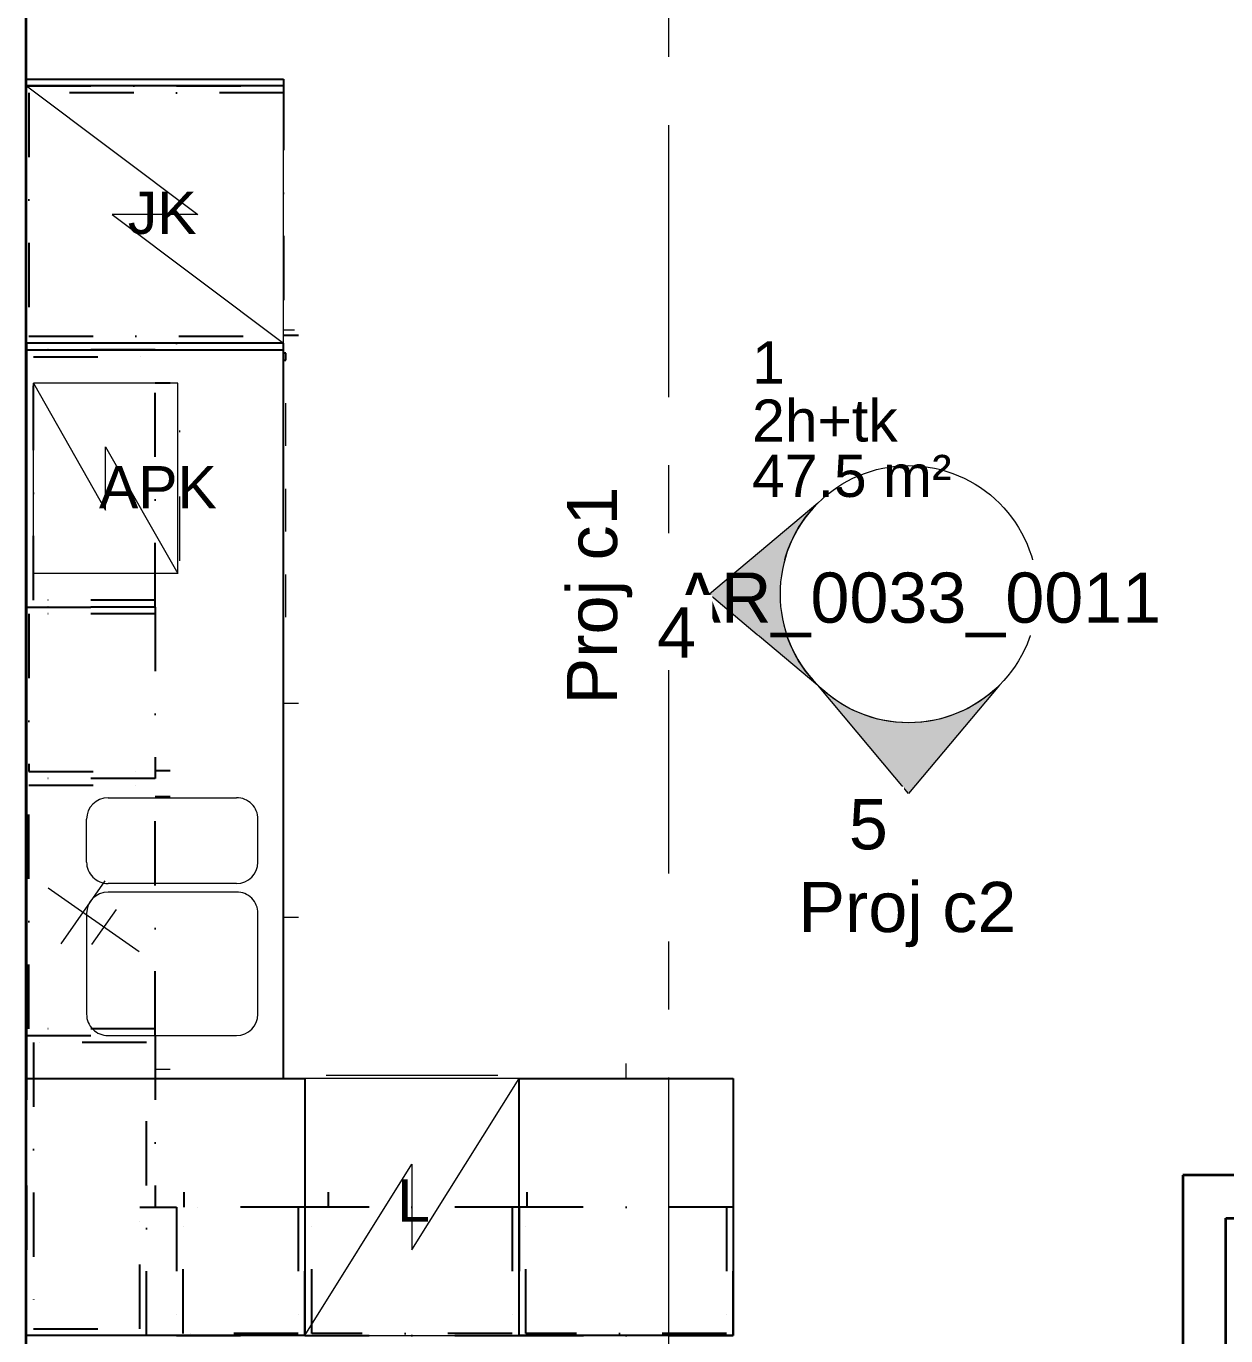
# Model space of a CAD drawing. Header units: millimetres. Extents: x -46592 to 140440, y -36427 to 76663.
# Drawn here: x 41374 to 44174, y 53264 to 56320 of the extents above; entities that cross this region are included whole.
import ezdxf

# ---------------------------------------------------------------- set-up
doc = ezdxf.new("R2010")
doc.units = ezdxf.units.MM
for name, pattern in [('Grid Line', [1111.25, 635, -158.75, 158.75, -158.75]), ('Katkoviiva 2_2_mm', [200, 100, -100]), ('Katkoviiva 3mm', [300, 150, -150]), ('Pistekatko 3_2_mm', [350, 150, -100, 0, -100])]:
    doc.linetypes.add(name, pattern=pattern)
for name, color, linetype, lineweight in [('AR-T_TEKSTI-HNRO', 3, 'Continuous', 9), ('AR-Y_MODVIIVA-1', 8, 'Grid Line', 9), ('AR1241_US-1', 1, 'Continuous', 35), ('AR1311_VS-1', 2, 'Continuous', 35), ('AR1331_KIINTO', 3, 'Continuous', 18), ('AR1331_KIINTO-1', 3, 'Continuous', 25), ('AR1331_KIINTO-2', 3, 'Pistekatko 3_2_mm', 25), ('AR21_PUTKIOSA', 6, 'Continuous', 18), ('AR23_SÄHKÖ-OSA', 6, 'Continuous', 18), ('AR23_SÄHKÖ-OSA-1', 6, 'Katkoviiva 2_2_mm', 18), ('AR23_SÄHKÖ-OSA-2', 6, 'Katkoviiva 3mm', 18), ('AR23_SÄHKÖ-OSA-3', 6, 'Continuous', 9), ('AR23_SÄHKÖ-OSA_TXT-1', 3, 'Continuous', 25)]:
    doc.layers.add(name, color=color, linetype=linetype, lineweight=lineweight)
doc.styles.add('Arial', font='arial.ttf', dxfattribs={"height": 117.10189})
doc.styles.add('Arial_2', font='arial.ttf', dxfattribs={"height": 98.353293})

# ---------------------------------------------------------------- blocks, each defined once
blk = doc.blocks.new('Seinäkaappi - KY6-2140414-04 2_ krs')
at = {"layer": 'AR1331_KIINTO-1'}
blk.add_line((257.5, -150), (257.5, -185), dxfattribs=at)
at = {"layer": 'AR1331_KIINTO-2'}
for p, q in [((300, 150), (-300, 150)), ((-300, 150), (-300, -150)), ((-284, 145), (284, 145)), ((-284, -150), (-284, 145)), ((284, 145), (284, -150)), ((300, -150), (300, 150)), ((-300, -150), (300, -150))]:
    blk.add_line(p, q, dxfattribs=at)
blk = doc.blocks.new('APK - 600-2140421-04 2_ krs')
at = {"layer": 'AR23_SÄHKÖ-OSA-1'}
blk.add_line((-250, -605), (350, -605), dxfattribs=at)
blk = doc.blocks.new('Tiskipöytä - 1 1_2 600x30-V2-04 2_ krs')
at = {"layer": 'AR1331_KIINTO'}
for p, q in [((1700, 0), (0, 0)), ((0, 0), (0, -600)), ((385, -140), (150, -140)), ((505, -140), (605, -140)), ((100, -190), (100, -490)), ((435, -490), (435, -190)), ((455, -490), (455, -190)), ((655, -190), (655, -490)), ((150, -540), (385, -540)), ((505, -540), (605, -540)), ((0, -600), (1700, -600))]:
    blk.add_line(p, q, dxfattribs=at)
for centre, start, end in [((150, -190), 90, 180), ((385, -190), 360, 90), ((505, -190), 90, 180), ((605, -190), 360, 90), ((150, -490), 180, 270), ((385, -490), 270, 0), ((505, -490), 180, 270), ((605, -490), 270, 360)]:
    blk.add_arc(centre, 50, start, end, dxfattribs=at)
at = {"layer": 'AR1331_KIINTO-1'}
for p, q in [((0, 0), (0, -600)), ((1700, 0), (0, 0)), ((0, -600), (1700, -600))]:
    blk.add_line(p, q, dxfattribs=at)
at = {"layer": 'AR21_PUTKIOSA'}
for p, q in [((445, -50), (295.9, -263)), ((313.9, -80.3), (461.4, -183.5)), ((312.3, -152.4), (394.2, -209.7))]:
    blk.add_line(p, q, dxfattribs=at)
blk = doc.blocks.new('Alakaappi_laatikot - 6M-2140423-04 2_ krs')
at = {"layer": 'AR1331_KIINTO'}
blk.add_line((75, -300), (75, -335), dxfattribs=at)
blk = doc.blocks.new('Jääkaappi - 600-2150952-04 2_ krs')
at = {"layer": 'AR23_SÄHKÖ-OSA'}
for p, q in [((320, 625), (320, 600)), ((350, 600), (-250, 600)), ((50, 200), (350, 600)), ((-250, 0), (50, 400)), ((50, 400), (50, 200)), ((-250, 0), (350, 0))]:
    blk.add_line(p, q, dxfattribs=at)
blk = doc.blocks.new('Seinäkaappi - KY6_Jääkaapin yläkaappi_K104-2150953-04 2_ krs')
at = {"layer": 'AR1331_KIINTO-1'}
blk.add_line((281.5, 450), (281.5, 485), dxfattribs=at)
at = {"layer": 'AR1331_KIINTO-2'}
for p, q in [((-300, 450), (300, 450)), ((-300, -150), (-300, 450)), ((-284, 450), (-284, -145)), ((284, -145), (284, 450)), ((300, 450), (300, -150)), ((300, -150), (-300, -150)), ((-284, -145), (284, -145))]:
    blk.add_line(p, q, dxfattribs=at)
blk = doc.blocks.new('Liesi - 500-2134473-04 2_ krs')
at = {"layer": 'AR23_SÄHKÖ-OSA'}
for p, q in [((250, 620), (-250, 620)), ((-200, 627.5), (200, 627.5)), ((0, 220), (250, 620)), ((-250, 20), (0, 420)), ((0, 420), (0, 220)), ((-250, 20), (250, 20))]:
    blk.add_line(p, q, dxfattribs=at)
blk = doc.blocks.new('Alakaappi_laatikot - 5M-2150955-04 2_ krs')
at = {"layer": 'AR1331_KIINTO'}
blk.add_line((25, -300), (25, -335), dxfattribs=at)
blk = doc.blocks.new('Pöytätaso suora - 600x30-2151020-04 2_ krs')
at = {"layer": 'AR1331_KIINTO-1'}
for p, q in [((-855.3, 0), (-855.3, 600)), ((-855.3, 600), (-355.3, 600)), ((-855.3, 0), (-855.3, 600)), ((-855.3, 600), (-355.3, 600)), ((-355.3, 600), (-355.3, 0)), ((-355.3, 600), (-355.3, 0)), ((-355.3, 0), (-855.3, 0)), ((-355.3, 0), (-855.3, 0))]:
    blk.add_line(p, q, dxfattribs=at)
blk = doc.blocks.new('Seinäkaappi - KY5 Maustekaappi_K104-2140579-04 2_ krs')
at = {"layer": 'AR1331_KIINTO-1'}
blk.add_line((194.8, -150), (194.8, -185), dxfattribs=at)
at = {"layer": 'AR1331_KIINTO-2'}
for p, q in [((250, 150), (-250, 150)), ((-250, 150), (-250, -150)), ((-234, 145), (234, 145)), ((-234, -150), (-234, 145)), ((234, 145), (234, -150)), ((250, -150), (250, 150)), ((-250, -150), (250, -150))]:
    blk.add_line(p, q, dxfattribs=at)
blk = doc.blocks.new('Päätylevy - 6M-2134474-04 2_ krs')
at = {"layer": 'AR1331_KIINTO-1'}
for p, q in [((52.7, 0), (36.7, 0)), ((36.7, 0), (36.7, -600)), ((52.7, -600), (52.7, 0)), ((36.7, -600), (52.7, -600))]:
    blk.add_line(p, q, dxfattribs=at)
blk = doc.blocks.new('Pöytätaso suora - 600x30-2140586-04 2_ krs')
at = {"layer": 'AR1331_KIINTO-1'}
for p, q in [((-855.3, 0), (-855.3, 600)), ((-855.3, 0), (-855.3, 600)), ((-254.8, 600), (-205.3, 600)), ((-254.8, 600), (-205.3, 600)), ((-205.3, 600), (-205.3, 0)), ((-205.3, 600), (-205.3, 0)), ((-205.3, 0), (-855.3, 0)), ((-205.3, 0), (-855.3, 0))]:
    blk.add_line(p, q, dxfattribs=at)
blk = doc.blocks.new('Alakaappi_laatikot - 4M-2151021-04 2_ krs')
at = {"layer": 'AR1331_KIINTO'}
blk.add_line((-25, -300), (-25, -335), dxfattribs=at)
blk = doc.blocks.new('Päätylevy - 6M-2098429-04 2_ krs')
at = {"layer": 'AR1331_KIINTO-1'}
for p, q in [((36.7, -595), (36.7, -600)), ((36.7, -600), (52.7, -600)), ((52.7, -600), (52.7, -595))]:
    blk.add_line(p, q, dxfattribs=at)
blk = doc.blocks.new('Seinäkaappi - KY4_K104-2140643-04 2_ krs')
at = {"layer": 'AR1331_KIINTO-1'}
blk.add_line((181.5, 150), (181.5, 185), dxfattribs=at)
at = {"layer": 'AR1331_KIINTO-2'}
for p, q in [((-200, 150), (200, 150)), ((-200, -150), (-200, 150)), ((-184, 150), (-184, -145)), ((184, -145), (184, 150)), ((200, 150), (200, -150)), ((200, -150), (-200, -150)), ((-184, -145), (184, -145))]:
    blk.add_line(p, q, dxfattribs=at)
blk = doc.blocks.new('Peitelevy seinäkaappiin - 3M-2140646-04 2_ krs')
at = {"layer": 'AR1331_KIINTO-2'}
blk.add_line((90, 300.5), (160, 300.5), dxfattribs=at)
blk = doc.blocks.new('Seinäkaappi - KY5-2150840-04 2_ krs')
at = {"layer": 'AR1331_KIINTO-1'}
blk.add_line((231.5, -150), (231.5, -185), dxfattribs=at)
at = {"layer": 'AR1331_KIINTO-2'}
for p, q in [((250, 150), (-250, 150)), ((-250, 150), (-250, -150)), ((-234, 145), (234, 145)), ((-234, -150), (-234, 145)), ((234, 145), (234, -150)), ((250, -150), (250, 150)), ((-250, -150), (250, -150))]:
    blk.add_line(p, q, dxfattribs=at)
blk = doc.blocks.new('SKM - SK5M_K104 6M-2140649-04 2_ krs')
at = {"layer": 'AR1331_KIINTO-1'}
blk.add_line((-147, 335.5), (-147, 300.5), dxfattribs=at)
at = {"layer": 'AR1331_KIINTO-2'}
for p, q in [((375, 300.5), (-225, 300.5)), ((-225, 300.5), (-225, 0.5)), ((-209, 16.5), (-209, 300.5)), ((359, 300.5), (359, 16.5)), ((375, 300.5), (375, 0.5)), ((375, 0.5), (-225, 0.5)), ((359, 16.5), (-209, 16.5))]:
    blk.add_line(p, q, dxfattribs=at)
at = {"layer": 'AR23_SÄHKÖ-OSA'}
for p, q in [((297, 353.5), (-147, 353.5)), ((-147, 353.5), (-147, 16.5)), ((1, 185), (297, 353.5)), ((297, 353.5), (297, 16.5)), ((-147, 16.5), (149, 185)), ((149, 185), (1, 185)), ((297, 16.5), (-147, 16.5))]:
    blk.add_line(p, q, dxfattribs=at)
at = {"layer": 'AR23_SÄHKÖ-OSA-2'}
blk.add_line((267, 358.5), (-37, 358.5), dxfattribs=at)
blk = doc.blocks.new('SK-kulma - SK5H-2140655-04 2_ krs')
at = {"layer": 'AR1331_KIINTO'}
blk.add_line((3, 300.5), (3, 335.5), dxfattribs=at)
at = {"layer": 'AR1331_KIINTO-2'}
for p, q in [((-75, 300.5), (325, 300.5)), ((625, 280.5), (-75, 280.5)), ((-75, 0.5), (-75, 280.5)), ((-59, 280.5), (-59, 16.5)), ((325, 264.5), (325, 280.5)), ((625, 280.5), (625, 0.5)), ((609, 264.5), (325, 264.5)), ((609, 16.5), (609, 264.5)), ((-75, 0.5), (625, 0.5)), ((-59, 16.5), (609, 16.5))]:
    blk.add_line(p, q, dxfattribs=at)
blk = doc.blocks.new('Seinäkaappi - KY3-2136051-04 2_ krs')
at = {"layer": 'AR1331_KIINTO-1'}
blk.add_line((131.5, -150), (131.5, -185), dxfattribs=at)
at = {"layer": 'AR1331_KIINTO-2'}
for p, q in [((150, 150), (-150, 150)), ((-150, 150), (-150, -150)), ((-134, 145), (134, 145)), ((-134, -150), (-134, 145)), ((134, 145), (134, -150)), ((150, -150), (150, 150)), ((-150, -150), (150, -150))]:
    blk.add_line(p, q, dxfattribs=at)
blk = doc.blocks.new('Päätylevy - 6M-2134127-04 2_ krs')
at = {"layer": 'AR1331_KIINTO-1'}
for p, q in [((36.7, 0), (36.7, 600)), ((36.7, 600), (52.7, 600)), ((52.7, 600), (52.7, 0)), ((52.7, 0), (36.7, 0))]:
    blk.add_line(p, q, dxfattribs=at)
blk = doc.blocks.new('Elevation - 12mm Circle-1213432-04 2_ krs')
at = {"layer": 'AR23_SÄHKÖ-OSA-3'}
blk.add_circle((0, 0), 6, dxfattribs=at)
blk = doc.blocks.new('Elevation - 12mm Circle-1213434-04 2_ krs')
at = {"layer": 'AR23_SÄHKÖ-OSA-3'}
h = blk.add_hatch(color=256, dxfattribs=at)
edge = h.paths.add_edge_path(flags=0)
edge.add_line((0, 9.299), (4.243, 4.243))
edge.add_arc((0, 0), 6, 45, 135)
edge.add_line((-4.243, 4.243), (0, 9.299))
for p, q in [((0, 9.299), (-4.243, 4.243)), ((0, 9.299), (-4.243, 4.243)), ((4.243, 4.243), (0, 9.299)), ((4.243, 4.243), (0, 9.299))]:
    blk.add_line(p, q, dxfattribs=at)
blk.add_arc((0, 0), 6, 45, 135, dxfattribs=at)

msp = doc.modelspace()

# ---------------------------------------------------------------- linework, layer by layer
at = {"layer": 'AR-Y_MODVIIVA-1'}
for p, q in [((41374, 32118), (41374, 59825.4)), ((42874, 32118), (42874, 59825.4))]:
    msp.add_line(p, q, dxfattribs=at)
at = {"layer": 'AR1241_US-1'}
msp.add_line((41374, 51290.8), (41374, 57918.5), dxfattribs=at)
at = {"layer": 'AR1311_VS-1'}
for p, q in [((44074, 53638.5), (44074, 51036)), ((46994, 53638.5), (44074, 53638.5)), ((44174, 51036), (44174, 53538.5)), ((44174, 53538.5), (46994, 53538.5))]:
    msp.add_line(p, q, dxfattribs=at)

# ---------------------------------------------------------------- block references
at = {"layer": 'AR1331_KIINTO'}
for name, p, rotation in [('Päätylevy - 6M-2134127-04 2_ krs', (41375, 56233.2), 269.9999999999999), ('Seinäkaappi - KY6_Jääkaapin yläkaappi_K104-2150953-04 2_ krs', (41525, 55880.5), 269.9999999999994), ('Päätylevy - 6M-2134474-04 2_ krs', (41375, 55527.8), 89.99999999999973), ('Tiskipöytä - 1 1_2 600x30-V2-04 2_ krs', (41375, 53864.5), 89.99999999999999), ('SKM - SK5M_K104 6M-2140649-04 2_ krs', (41374.5, 55339.5), 270.0000000000004), ('Päätylevy - 6M-2098429-04 2_ krs', (41380, 55503.8), 89.99999999999967), ('Seinäkaappi - KY4_K104-2140643-04 2_ krs', (41525, 54764.5), 269.9999999999992), ('Alakaappi_laatikot - 4M-2151021-04 2_ krs', (41675, 54765.5), 89.99999999999964), ('Seinäkaappi - KY6-2140414-04 2_ krs', (41525, 54264.5), 89.99999999999973), ('Alakaappi_laatikot - 6M-2140423-04 2_ krs', (41675, 54165.5), 89.99999999999933), ('SK-kulma - SK5H-2140655-04 2_ krs', (41374.5, 53889.5), 270.0000000000004), ('Alakaappi_laatikot - 5M-2150955-04 2_ krs', (42799.5, 53564.5), 180), ('Seinäkaappi - KY3-2136051-04 2_ krs', (41874.5, 53414.5), 180), ('Seinäkaappi - KY5 Maustekaappi_K104-2140579-04 2_ krs', (42274.5, 53414.5), 180), ('Seinäkaappi - KY5-2150840-04 2_ krs', (42774.5, 53414.5), 180)]:
    msp.add_blockref(name, p, dxfattribs=dict(at, rotation=rotation))
for name, p in [('Pöytätaso suora - 600x30-2140586-04 2_ krs', (42229.8, 53264.5)), ('Pöytätaso suora - 600x30-2151020-04 2_ krs', (43379.8, 53264.5)), ('Peitelevy seinäkaappiin - 3M-2140646-04 2_ krs', (41565, 53264))]:
    msp.add_blockref(name, p, dxfattribs=at)
at = {"layer": 'AR23_SÄHKÖ-OSA'}
for name, p, rotation in [('Jääkaappi - 600-2150952-04 2_ krs', (41375, 55930.5), 269.9999999999991), ('APK - 600-2140421-04 2_ krs', (41375, 55190.5), 89.99999999999937)]:
    msp.add_blockref(name, p, dxfattribs=dict(at, rotation=rotation))
msp.add_blockref('Liesi - 500-2134473-04 2_ krs', (42274.5, 53244.5), dxfattribs=at)
at = {"layer": 'AR23_SÄHKÖ-OSA-3', "xscale": 49.99999999999998, "yscale": 49.99999999999998, "zscale": 49.99999999999998}
msp.add_blockref('Elevation - 12mm Circle-1213432-04 2_ krs', (43433.6, 54994.5), dxfattribs=at)
at = {"layer": 'AR23_SÄHKÖ-OSA-3', "extrusion": (0, 0, -1), "xscale": 49.99999999999998, "yscale": 49.99999999999998, "zscale": 49.99999999999998, "rotation": 180}
msp.add_blockref('Elevation - 12mm Circle-1213434-04 2_ krs', (-43433.6, 54994.5), dxfattribs=at)

# ---------------------------------------------------------------- texts
at = {"layer": 'AR-T_TEKSTI-HNRO', "attachment_point": 1, "line_spacing_factor": 0.938532, "style": 'Arial_2'}
for s, insert, char_height, width in [('1', (43068.3, 55584.4), 98.4, 91.2), ('2h+tk', (43068.3, 55448.8), 98.35, 404.4), ('47.5 m²', (43068.3, 55319.7), 98.35, 554.4)]:
    msp.add_mtext(s, dxfattribs=dict(at, insert=insert, char_height=char_height, width=width))
at = {"layer": 'AR23_SÄHKÖ-OSA-3', "insert": (43430.6, 54323.2), "char_height": 117.1, "width": 605.79, "attachment_point": 2, "line_spacing_factor": 0.938532, "style": 'Arial', "bg_fill": 3, "box_fill_scale": 1.25, "bg_fill_color": 0, "bg_fill_transparency": 0}
msp.add_mtext('Proj c2', dxfattribs=at)
at = {"layer": 'AR23_SÄHKÖ-OSA_TXT-1', "attachment_point": 2, "line_spacing_factor": 0.938532, "style": 'Arial_2'}
for s, insert, char_height, width in [('JK', (41691.5, 55933.4), 98.35, 190.8), ('APK', (41681.5, 55293.4), 98.35, 327.6), ('L', (42278.5, 53628.9), 98.4, 91.2)]:
    msp.add_mtext(s, dxfattribs=dict(at, insert=insert, char_height=char_height, width=width))

# ---------------------------------------------------------------- next in the draw order: texts
at = {"layer": 'AR23_SÄHKÖ-OSA-3', "attachment_point": 2, "line_spacing_factor": 0.938532, "style": 'Arial', "bg_fill": 3, "box_fill_scale": 1.25, "bg_fill_color": 0, "bg_fill_transparency": 0}
for s, insert, char_height, width in [('AR_0033_0011', (43454.8, 55045), 117.102, 1355.884), ('5', (43339.7, 54516.2), 117.1, 108.585)]:
    msp.add_mtext(s, dxfattribs=dict(at, insert=insert, char_height=char_height, width=width))

# ---------------------------------------------------------------- next in the draw order: block references
at = {"layer": 'AR23_SÄHKÖ-OSA-3', "xscale": 49.99999999999998, "yscale": 49.99999999999998, "zscale": 49.99999999999998, "rotation": 90.00000000000081}
msp.add_blockref('Elevation - 12mm Circle-1213434-04 2_ krs', (43433.6, 54994.5), dxfattribs=at)

# ---------------------------------------------------------------- next in the draw order: texts
at = {"layer": 'AR23_SÄHKÖ-OSA-3', "insert": (42636.2, 54991.4), "char_height": 117.1, "width": 605.79, "attachment_point": 2, "rotation": 90, "line_spacing_factor": 0.938532, "style": 'Arial', "bg_fill": 3, "box_fill_scale": 1.25, "bg_fill_color": 0, "bg_fill_transparency": 0}
msp.add_mtext('Proj c1', dxfattribs=at)

# ---------------------------------------------------------------- next in the draw order: texts
at = {"layer": 'AR23_SÄHKÖ-OSA-3', "insert": (42892.3, 54963.6), "char_height": 117.1, "width": 108.585, "attachment_point": 2, "line_spacing_factor": 0.938532, "style": 'Arial', "bg_fill": 3, "box_fill_scale": 1.25, "bg_fill_color": 0, "bg_fill_transparency": 0}
msp.add_mtext('4', dxfattribs=at)

doc.saveas('drawing.dxf')
